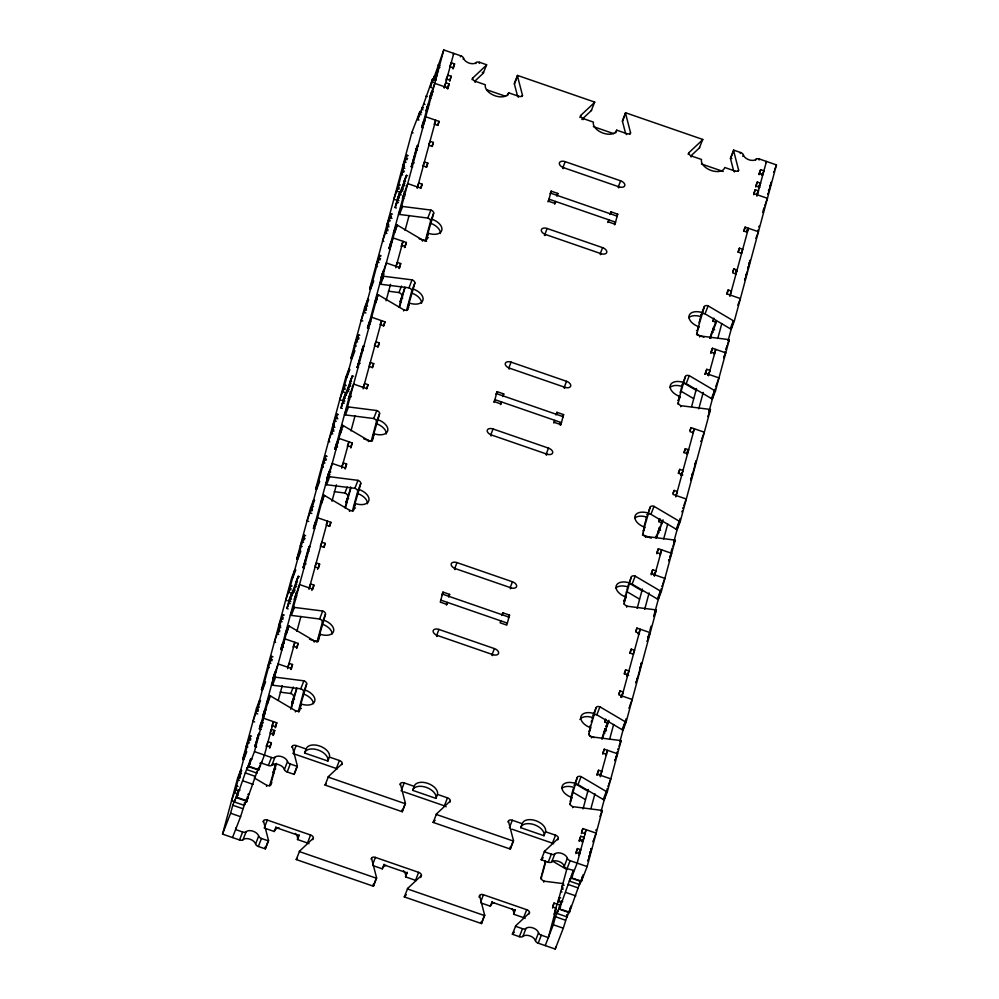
<?xml version="1.0" encoding="UTF-8"?>
<svg xmlns="http://www.w3.org/2000/svg" width="999" height="999" viewBox="0 0 999 999"><rect width="100%" height="100%" fill="white"/><g stroke="black" fill="none" stroke-linecap="round" stroke-linejoin="round"><path stroke-width="1.5" d="M357.205 367.495L363.436 345.804L357.28 367.432M591.508 848.601L588.873 858.266M254.907 746.478L258.878 733.391L254.907 746.478L256.156 746.915M438.698 67.058L434.74 80.145L438.698 67.058L439.947 67.495M635.851 682.854L636.163 681.38M265.247 848.85L258.354 846.478A3.521 2.073 21.2 0 1 255.582 844.055A7.043 4.133 21.2 0 0 250.025 839.21A7.043 4.133 21.2 0 0 243.032 839.722A3.521 2.073 21.2 0 1 239.535 839.972L222.54 834.09L237.662 778.059L240.747 770.079A3.521 2.073 21.2 0 1 241.683 770.491L238.074 780.007L239.323 780.431M242.682 759.452L245.766 751.473A3.521 2.073 21.2 0 0 246.741 751.71L243.656 759.702A3.521 2.073 21.2 0 1 242.682 759.452L256.493 708.266L259.578 700.287A3.521 2.073 21.2 0 1 260.514 700.699L257.143 709.34L258.391 709.765M261.513 689.647L264.61 681.668A3.521 2.073 21.2 0 0 265.584 681.917L262.487 689.897A3.521 2.073 21.2 0 1 261.513 689.647L291.758 577.584L294.842 569.605A3.521 2.073 21.2 0 1 295.766 570.017L292.682 577.996A3.521 2.073 21.2 0 0 291.758 577.584M296.778 558.978L299.862 550.998A3.521 2.073 21.2 0 0 300.836 551.236L297.752 559.228A3.521 2.073 21.2 0 1 296.778 558.978L310.589 507.792L313.674 499.8A3.521 2.073 21.2 0 1 314.61 500.224L311.226 508.866L312.475 509.29M315.609 489.173L318.693 481.193A3.521 2.073 21.2 0 0 319.668 481.443L316.583 489.423A3.521 2.073 21.2 0 1 315.609 489.173L345.841 377.11L348.938 369.131A3.521 2.073 21.2 0 1 349.862 369.543L346.778 377.522A3.521 2.073 21.2 0 0 345.841 377.11M350.861 358.504L353.958 350.524A3.521 2.073 21.2 0 0 354.932 350.761L351.835 358.753A3.521 2.073 21.2 0 1 350.861 358.504L364.672 307.317L367.769 299.325A3.521 2.073 21.2 0 1 368.693 299.737L365.609 307.729A3.521 2.073 21.2 0 0 364.672 307.317M369.705 288.699L372.789 280.719A3.521 2.073 21.2 0 0 373.763 280.969L370.679 288.948A3.521 2.073 21.2 0 1 369.705 288.699L411.863 132.43L419.93 111.588L421.178 112.025M233.217 801.26L231.556 800.686L236.763 786.026L237.999 786.463M241.433 773.763L240.185 773.338L239.098 777.347L240.347 777.771M249.463 742.844L248.214 742.419L250.324 735.751L251.573 736.176M254.633 721.902L252.972 721.328L258.167 706.68L259.415 707.105M270.879 663.486L269.63 663.061L271.74 656.393L272.989 656.818M275.624 642.407L274.375 641.97L279.583 627.322L280.831 627.747M282.143 621.728L280.894 621.291L283.004 614.622L284.253 615.059M287.312 600.786L285.652 600.212L290.846 585.551L292.095 585.988M303.559 542.37L302.31 541.945L304.42 535.264L305.669 535.701M308.728 521.428L307.055 520.854L312.262 506.206L313.511 506.63M324.962 463.012L323.713 462.587L325.824 455.919L327.073 456.343M329.72 441.933L328.471 441.496L333.678 426.848L334.915 427.272M336.238 421.253L334.99 420.816L337.1 414.148L338.349 414.585M341.408 400.312L339.747 399.737L344.942 385.077L346.191 385.514M357.642 341.895L356.393 341.471L358.516 334.79L359.752 335.227M362.812 320.954L361.151 320.379L366.358 305.731L367.607 306.156M379.058 262.537L377.809 262.113L379.92 255.444L381.168 255.869M383.816 241.458L382.567 241.021L387.762 226.373L389.011 226.798M390.322 220.779L389.086 220.342L391.196 213.674L392.445 214.111M395.492 199.837L393.831 199.263L399.038 184.603L400.287 185.04M402.684 175L401.436 174.575L403.546 167.894L404.795 168.332M406.106 162.3L404.857 161.875L406.968 155.207L408.216 155.632M222.54 834.09L230.607 813.248L232.767 805.231L234.827 799.912L235.452 800.124M419.018 120.042L417.769 119.605L419.93 111.588M246.041 800.798L244.268 805.369L234.29 801.922L234.827 799.912M417.769 119.605L422.252 107.405L423.501 107.842M234.29 801.922L238.773 789.709L240.022 790.147M288.187 608.928L286.95 608.491L289.648 598.476L291.708 593.156L292.957 593.581M342.282 408.454L341.034 408.017L343.743 398.002L345.804 392.682L347.053 393.107M396.378 207.979L395.129 207.542L397.839 197.527L399.887 192.208L401.136 192.632M422.964 109.84L421.715 109.415L422.252 107.405M286.95 608.491L289.548 601.173L290.796 601.598M291.708 593.156L291.171 595.154L292.42 595.591M341.034 408.017L343.631 400.699L344.88 401.123M345.804 392.682L345.254 394.68L346.503 395.117M395.129 207.542L397.727 200.225L398.976 200.649M399.887 192.208L399.35 194.206L401.223 194.855M246.491 802.309L246.865 801.31L236.613 797.726L238.773 789.709M421.715 109.415L432.442 79.258L434.315 79.908M294.717 592.082L293.469 591.645L294.006 589.647L295.254 590.072M299.475 576.735L298.226 576.298L296.166 581.618L295.629 583.628L296.878 584.053M348.801 391.596L347.552 391.171L348.102 389.16L349.35 389.598M353.571 376.261L352.322 375.824L350.262 381.143L349.725 383.154L350.974 383.579M402.897 191.121L401.648 190.697L402.197 188.686L403.434 189.123M407.667 175.787L406.418 175.349L404.358 180.669L403.808 182.68L405.057 183.104M236.613 797.726L245.279 772.901L247.34 767.582L247.964 767.794M293.469 591.645L298.226 576.298M347.552 391.171L352.322 375.824M401.648 190.697L406.418 175.349M431.531 87.712L430.282 87.275L432.442 79.258M258.641 767.694L256.78 773.039L246.803 769.58L247.34 767.582M430.282 87.275L434.265 76.361L435.514 76.798M246.803 769.58L250.786 758.666L252.035 759.103M434.977 78.796L433.728 78.372L434.265 76.361M272.165 724.974L273.464 721.653L264.448 755.057L258.604 770.142L248.626 766.695L250.786 758.666M433.728 78.372L443.781 49.95L460.789 55.819A3.521 2.073 21.2 0 1 463.561 58.242A7.043 4.133 21.2 0 0 469.105 63.087A7.043 4.133 21.2 0 0 476.098 62.575A3.521 2.073 21.2 0 1 479.607 62.325L486.613 64.748L483.229 73.264L474.662 81.319M261.226 729.495L259.365 728.845L260.439 724.837L261.476 722.177L263.336 722.814M264.036 716.583L262.787 716.146L263.861 712.137L264.897 709.477L266.146 709.902M274.176 678.983L272.927 678.558L278.134 663.91L291.433 668.506L291.046 669.505M282.018 649.924L280.769 649.487L281.855 645.479L282.879 642.819L284.128 643.244M295.592 599.637L294.343 599.2L299.538 584.552L312.849 589.148L313.923 585.139L310.602 583.99L309.053 587.986M314.697 528.796L313.449 528.371L314.535 524.363L315.559 521.703L316.808 522.127M328.271 478.509L327.023 478.084L332.217 463.436L345.529 468.032L345.142 469.031M336.114 449.45L334.865 449.013L335.951 445.005L336.975 442.345L338.224 442.769M349.675 399.163L348.426 398.726L353.634 384.078L366.945 388.673L368.019 384.665L364.697 383.516L363.149 387.5M368.793 328.321L367.545 327.897L368.631 323.888L369.655 321.228L370.904 321.653M382.979 278.259L381.118 277.61L386.313 262.949L399.625 267.557L399.238 268.556M390.209 248.963L388.961 248.539L390.035 244.53L391.071 241.87L392.32 242.295M403.771 198.689L402.522 198.252L407.729 183.604L421.029 188.199L422.115 184.191L418.781 183.042L417.245 187.025M422.889 127.847L421.64 127.422L422.714 123.414L423.751 120.742L425 121.179M427.397 111.139L426.148 110.714L427.222 106.706L428.259 104.046L429.508 104.47M430.819 98.451L429.57 98.014L434.765 83.367L448.076 87.962L447.689 88.961M296.453 592.532L281.805 646.828L283.466 647.402M314.485 525.711L329.133 471.416L330.794 471.99M350.549 392.058L335.889 446.353L337.562 446.928M368.569 325.237L383.229 270.941L384.053 271.228M404.632 191.583L389.985 245.879L390.821 246.166M422.664 124.763L431.68 91.346L433.341 91.92M248.626 766.695L254.458 751.61L269.58 695.579A3.521 2.073 21.2 0 1 270.517 695.991L295.754 710.888A3.521 2.073 21.2 0 0 299.625 710.039L301.248 704.02A12.338 7.243 21.2 0 0 314.785 701.023A12.338 7.243 21.2 0 0 305.032 689.984L306.656 683.978A3.521 2.073 21.2 0 0 303.871 680.819L275.574 677.21A3.521 2.073 21.2 0 1 274.6 676.972L271.516 684.952A3.521 2.073 21.2 0 0 272.49 685.202L300.786 688.798A3.521 2.073 21.2 0 1 303.571 691.957L298.289 711.5M274.6 676.972L288.411 625.786A3.521 2.073 21.2 0 1 289.348 626.198L314.598 641.096A3.521 2.073 21.2 0 0 318.456 640.234L320.08 634.215A12.338 7.243 21.2 0 0 333.616 631.231A12.338 7.243 21.2 0 0 323.863 620.192L325.487 614.173A3.521 2.073 21.2 0 0 322.702 611.013L294.405 607.417A3.521 2.073 21.2 0 1 293.431 607.167L290.347 615.147A3.521 2.073 21.2 0 0 291.321 615.396L319.618 619.005A3.521 2.073 21.2 0 1 322.402 622.152L317.133 641.708M293.431 607.167L323.676 495.104A3.521 2.073 21.2 0 1 324.6 495.516L349.85 510.414A3.521 2.073 21.2 0 0 353.721 509.565L355.344 503.546A12.338 7.243 21.2 0 0 368.881 500.549A12.338 7.243 21.2 0 0 359.128 489.51L360.751 483.504A3.521 2.073 21.2 0 0 357.967 480.344L329.67 476.735A3.521 2.073 21.2 0 1 328.696 476.498L325.612 484.478A3.521 2.073 21.2 0 0 326.586 484.727L354.87 488.324A3.521 2.073 21.2 0 1 357.667 491.483L352.385 511.026M328.696 476.498L342.507 425.299A3.521 2.073 21.2 0 1 343.431 425.724L368.681 440.609A3.521 2.073 21.2 0 0 372.552 439.76L374.175 433.741A12.338 7.243 21.2 0 0 387.712 430.756A12.338 7.243 21.2 0 0 377.959 419.717L379.583 413.698A3.521 2.073 21.2 0 0 376.798 410.539L348.501 406.943A3.521 2.073 21.2 0 1 347.527 406.693L344.443 414.672A3.521 2.073 21.2 0 0 345.417 414.922L373.713 418.531A3.521 2.073 21.2 0 1 376.498 421.678L371.216 441.221M347.527 406.693L377.772 294.63A3.521 2.073 21.2 0 1 378.696 295.042L403.946 309.94A3.521 2.073 21.2 0 0 407.804 309.091L409.428 303.072A12.338 7.243 21.2 0 0 422.964 300.075A12.338 7.243 21.2 0 0 413.224 289.036L414.847 283.029A3.521 2.073 21.2 0 0 412.063 279.87L383.766 276.261A3.521 2.073 21.2 0 1 382.792 276.024L379.695 284.003A3.521 2.073 21.2 0 0 380.669 284.253L408.966 287.849A3.521 2.073 21.2 0 1 411.75 291.009L406.481 310.552M382.792 276.024L396.603 224.825A3.521 2.073 21.2 0 1 397.527 225.237L422.777 240.135A3.521 2.073 21.2 0 0 426.648 239.285L428.271 233.267A12.338 7.243 21.2 0 0 441.808 230.282A12.338 7.243 21.2 0 0 432.055 219.243L433.678 213.224A3.521 2.073 21.2 0 0 430.894 210.065L402.597 206.468A3.521 2.073 21.2 0 1 401.623 206.219L398.526 214.198A3.521 2.073 21.2 0 0 399.513 214.448L427.797 218.057A3.521 2.073 21.2 0 1 430.581 221.204L425.312 240.747M401.623 206.219L443.781 49.95M236.101 827.721L235.614 829.557L242.632 831.992A3.521 2.073 21.2 0 0 246.129 831.73A7.043 4.133 21.2 0 1 253.122 831.23A7.043 4.133 21.2 0 1 258.666 836.063A3.521 2.073 21.2 0 0 261.451 838.486L268.344 840.871M232.517 837.549L240.584 816.707L244.805 803.358L244.193 803.146M244.268 805.369L244.805 803.358M246.254 800.112L246.628 798.738M247.814 796.665L246.591 801.186L257.068 771.69L256.78 773.039M248.252 795.042L248.626 793.668M246.865 801.31L247.952 797.302L247.128 797.015M258.604 770.142L259.827 765.634M260.227 764.123L260.602 762.749M261.676 761.875L261.351 763.049L268.369 765.471A3.521 2.073 21.2 0 0 271.865 765.222A7.043 4.133 21.2 0 1 278.858 764.71A7.043 4.133 21.2 0 1 284.415 769.555A3.521 2.073 21.2 0 0 287.188 771.977L294.205 774.4L297.29 766.408A3.521 2.073 21.2 0 0 297.315 765.796L292.295 746.415A3.521 2.073 21.2 0 1 296.166 745.566L306.144 749.013A12.338 7.243 21.2 0 1 319.68 746.016A12.338 7.243 21.2 0 1 329.433 757.067L339.41 760.514A3.521 2.073 21.2 0 1 342.195 763.661L341.808 764.66M278.271 700.336L282.242 685.639M296.89 631.343L300.924 616.408M331.993 501.261L336.413 484.84M350.986 430.869L355.007 415.934M386.076 300.786L390.509 284.365M405.07 230.394L409.103 215.459M266.696 744.954L266.246 746.565M446.278 79.421L446.64 78.097M273.227 732.529L273.701 730.781M447.54 86.501L447.065 88.262L447.839 86.264M269.905 747.851L271.378 742.844L268.044 741.695L266.508 745.691M273.239 735.489L274.713 730.481L271.391 729.332L270.23 732.329M275.312 727.809L276.785 722.801L263.474 718.206L259.365 728.845M291.433 668.506L292.52 664.497L289.186 663.348L288.224 665.834M296.728 648.451L298.202 643.443L284.89 638.848L280.769 649.487M315.247 565.596L316.283 562.937L319.605 564.085L318.531 568.094L315.197 566.945M320.329 546.216L321.865 542.22L325.199 543.369L324.113 547.377L320.791 546.228M313.449 528.371L317.57 517.719L330.881 522.327L329.795 526.336L326.473 525.187M345.529 468.032L346.616 464.023L343.281 462.874L342.12 465.859M350.824 447.977L352.285 442.969L338.986 438.374L334.865 449.013M369.343 365.122L370.379 362.462L373.701 363.611L372.615 367.62L369.293 366.471M374.413 345.741L375.961 341.745L379.295 342.894L378.209 346.903L374.887 345.754M367.545 327.897L371.665 317.245L384.965 321.853L383.891 325.861L380.557 324.712M399.625 267.557L400.699 263.549L397.377 262.4L396.029 265.884M404.907 247.502L406.381 242.495L393.069 237.899L388.961 248.539M422.927 165.984L424.463 161.988L427.797 163.137L426.71 167.145L423.389 165.996M429.021 143.931L430.057 141.271L433.379 142.42L432.305 146.428L428.971 145.28M421.64 127.422L425.761 116.771L439.061 121.379L437.987 125.387L434.652 124.238M448.076 87.962L449.163 83.953L445.829 82.805L445.054 84.803M449.762 81.269L451.236 76.261L447.902 75.112L446.366 79.108M453.096 68.906L454.57 63.899L451.236 62.75L450.087 65.747M274.151 772.864A12.338 7.243 21.2 0 0 273.114 772.477L275.699 763.96M292.982 703.059A12.338 7.243 21.2 0 0 291.945 702.672L296.666 688.673A3.521 2.073 21.2 0 0 296.628 687.849M347.078 502.584A12.338 7.243 21.2 0 0 346.041 502.197L350.749 488.199A3.521 2.073 21.2 0 0 350.512 486.913M401.173 302.11A12.338 7.243 21.2 0 0 400.137 301.723L404.845 287.724A3.521 2.073 21.2 0 0 404.87 287.125M269.618 785.751L274.663 768.481A12.338 7.243 21.2 0 1 275.699 768.868M290.647 709.203L293.494 698.676A12.338 7.243 21.2 0 1 294.53 699.075M344.98 507.854L347.59 498.201A12.338 7.243 21.2 0 1 348.626 498.588M399.076 307.38L401.673 297.727A12.338 7.243 21.2 0 1 402.709 298.114M270.404 785.539L276.511 763.361M291.383 708.216L296.666 688.673M345.479 507.742L350.749 488.199M399.575 307.267L404.845 287.724M301.423 708.528A12.338 7.243 21.2 0 1 299.7 708.016L305.032 689.984M319.393 638.486A12.338 7.243 21.2 0 1 318.544 638.211L323.863 620.192M355.507 508.054A12.338 7.243 21.2 0 1 353.796 507.542L359.128 489.51M373.489 438.012A12.338 7.243 21.2 0 1 372.627 437.737L377.959 419.717M408.741 307.342A12.338 7.243 21.2 0 1 407.892 307.068L413.224 289.036M428.434 237.774A12.338 7.243 21.2 0 1 426.723 237.263L432.055 219.243M449.088 596.415L449.625 594.405L442.982 592.107L440.272 602.135L446.928 604.432L447.465 602.422L446.441 605.082M503.184 395.941L503.721 393.931L497.065 391.633L494.368 401.66L501.023 403.958L501.56 401.948L500.524 404.607M557.28 195.467L557.817 193.456L551.161 191.159L548.451 201.186L555.107 203.484L555.656 201.473L554.62 204.133M500.699 620.816L500.149 622.827L506.805 625.124L509.515 615.097L502.859 612.799L501.823 615.459M502.322 614.81L502.859 612.799M556.406 414.335L556.955 412.325L563.598 414.622L560.901 424.65L554.245 422.352L554.782 420.342L553.758 423.002M610.501 213.848L611.038 211.85L617.694 214.148L614.997 224.176L608.341 221.878L608.878 219.867L607.854 222.527M559.977 424.612L560.514 422.602M544.905 861.45L545.104 860.701M541.92 874.25L542.632 871.628M542.869 870.741L543.806 867.244M544.043 866.358L544.517 864.61M544.992 862.849L545.229 861.975L544.942 862.724M540.983 879.033L545.766 861.75M571.066 796.852L571.503 795.229M571.94 793.593L573.264 788.711M589.897 727.06L590.334 725.424M591.221 722.165L591.658 720.541M592.095 718.905L592.532 717.282M623.838 601.261L624.275 599.637M625.162 596.378L625.599 594.755M626.036 593.119L626.473 591.495M626.91 589.86L627.36 588.236M627.797 586.6L628.234 584.977M643.993 526.573L644.43 524.95M644.867 523.326L645.304 521.69M645.754 520.067L646.628 516.808M678.808 397.527L679.245 395.904M680.132 392.644L680.569 391.021M681.006 389.385L681.443 387.762M681.892 386.126L682.517 384.003M698.963 322.852L699.4 321.216M699.837 319.593L700.287 317.957M700.724 316.333L701.348 314.198M575.611 783.478L570.279 801.51L571.828 797.514A12.338 7.243 21.2 0 1 562.075 786.475A12.338 7.243 21.2 0 1 575.611 783.478L577.235 777.472A3.521 2.073 21.2 0 1 581.093 776.61L606.343 791.508A3.521 2.073 21.2 0 0 607.28 791.92L604.183 799.912A3.521 2.073 21.2 0 1 603.259 799.5L578.009 784.602A3.521 2.073 21.2 0 0 574.138 785.451L574.338 784.952M594.442 713.686L589.11 731.705L590.659 727.722A12.338 7.243 21.2 0 1 580.906 716.683A12.338 7.243 21.2 0 1 594.442 713.686L596.066 707.667A3.521 2.073 21.2 0 1 599.937 706.817L625.174 721.715A3.521 2.073 21.2 0 0 626.111 722.127L623.014 730.107A3.521 2.073 21.2 0 1 622.09 729.695L596.84 714.797A3.521 2.073 21.2 0 0 592.981 715.646L593.356 714.66M623.526 600.724A12.338 7.243 21.2 0 0 624.375 601.036L631.318 576.997A3.521 2.073 21.2 0 1 635.189 576.136L660.439 591.033A3.521 2.073 21.2 0 0 661.363 591.445L658.279 599.437A3.521 2.073 21.2 0 1 657.354 599.013L632.105 584.128A3.521 2.073 21.2 0 0 628.858 584.19M648.538 513.211L643.206 531.231L644.742 527.247A12.338 7.243 21.2 0 1 635.002 516.196A12.338 7.243 21.2 0 1 648.538 513.211L650.162 507.192A3.521 2.073 21.2 0 1 654.02 506.343L679.27 521.241A3.521 2.073 21.2 0 0 680.207 521.653L677.11 529.632A3.521 2.073 21.2 0 1 676.186 529.22L650.936 514.323A3.521 2.073 21.2 0 0 647.065 515.172L647.452 514.173M678.845 399.15L685.414 376.523A3.521 2.073 21.2 0 1 689.285 375.661L714.535 390.559A3.521 2.073 21.2 0 0 715.459 390.971L712.374 398.951A3.521 2.073 21.2 0 1 711.438 398.539L686.188 383.641A3.521 2.073 21.2 0 0 682.329 384.503M702.622 312.737L697.677 329.358L698.838 326.76A12.338 7.243 21.2 0 1 689.085 315.721A12.338 7.243 21.2 0 1 702.622 312.737L704.245 306.718A3.521 2.073 21.2 0 1 708.116 305.869L733.366 320.766A3.521 2.073 21.2 0 0 734.29 321.178L731.206 329.158A3.521 2.073 21.2 0 1 730.281 328.746L705.032 313.848A3.521 2.073 21.2 0 0 701.161 314.697M569.817 804.532L571.828 797.514M588.648 734.727L590.659 727.722M623.9 604.058L625.911 597.04A12.338 7.243 21.2 0 1 616.158 586.001A12.338 7.243 21.2 0 1 629.695 583.004M642.744 534.253L644.742 527.247M677.809 404.083L680.007 396.566A12.338 7.243 21.2 0 1 670.254 385.527A12.338 7.243 21.2 0 1 683.791 382.53M696.827 333.778L698.838 326.76M552.547 908.066L554.008 903.059L559.003 904.782M602.01 739.098L608.129 723.301L604.795 722.152L605.606 719.143M656.505 537.574L662.212 522.827L658.89 521.678L659.702 518.668M710.202 338.149L716.308 322.352L712.986 321.203L713.798 318.194M552.934 907.067L556.256 908.216L548.326 937.624L541.308 935.189A3.521 2.073 21.2 0 1 538.536 932.779A7.043 4.133 21.2 0 0 532.979 927.934A7.043 4.133 21.2 0 0 525.986 928.433A3.521 2.073 21.2 0 1 522.489 928.695L515.472 926.273A3.521 2.073 21.2 0 1 515.771 925.736L529.482 912.849A3.521 2.073 21.2 0 0 526.698 909.689L483.454 894.754A3.521 2.073 21.2 0 0 479.582 895.604L479.008 897.102M559.665 900.623L558.416 900.199L560.764 891.508L562.874 884.839L564.123 885.276M563.099 887.936L561.85 887.499L566.945 868.618M583.054 808.903L588.286 789.497M601.972 738.773L603.296 733.89M637.15 608.428L642.382 589.023M656.106 538.174L657.317 533.666M691.645 406.456L696.478 388.549M710.014 338.361L711.475 332.942M555.019 910.189L559.452 897.539L560.701 897.964M658.841 529.158L659.178 527.909M710.389 338.124L711.076 338.087M713.074 328.184L712.799 329.195L714.672 329.832M545.229 945.603L553.296 924.762L555.469 916.745L557.517 911.413L558.141 911.637M608.129 723.301L608.94 720.291M662.212 522.827L663.024 519.817M569.218 910.613L566.957 916.87L556.98 913.423L557.517 911.413M556.98 913.423L561.475 901.223L562.712 901.647M570.654 879.307L570.042 879.083L569.492 881.093L579.47 884.54L580.019 882.529L569.293 912.686L559.303 909.24L561.475 901.223M575.961 853.608L577.434 848.601L580.756 849.749L579.22 853.745L579.969 850.961M579.308 841.245L580.769 836.238L584.103 837.387L582.355 841.882M581.381 833.566L582.842 828.558L596.153 833.154L594.867 836.475M597.102 775.261L598.576 770.254L601.898 771.403L600.162 775.886M602.784 754.208L604.258 749.2L617.557 753.795L615.821 758.291M621.253 697.364L623.314 692.045L619.992 690.896L618.905 694.904L632.217 699.5L629.632 706.156M627.172 675.898L628.995 670.991L625.661 669.842L624.587 673.85L628.696 675.424M633.041 654.27L634.577 650.287L631.256 649.125L630.169 653.146L633.503 654.295M647.664 639.335L650.237 632.679L636.937 628.084L635.851 632.092L639.185 633.241M651.198 574.787L652.672 569.78L655.993 570.928L654.445 574.912M656.88 553.733L658.353 548.726L671.653 553.321L670.878 555.319M675.861 495.566L677.409 491.57L674.075 490.422L673.001 494.43L686.301 499.025L683.728 505.681M681.405 475L683.091 470.517L679.757 469.368L678.683 473.376L682.005 474.525M687.125 453.796L688.673 449.8L685.351 448.651L684.265 452.672L687.599 453.821M701.76 438.861L704.332 432.205L691.033 427.609L689.947 431.618L693.269 432.767M705.294 374.313L706.755 369.305L710.089 370.454L708.353 374.937M710.976 353.259L712.437 348.251L725.749 352.847L724.787 355.344M729.957 295.092L731.493 291.096L728.171 289.947L727.085 293.956L740.396 298.551L737.824 305.207M735.589 274.176L737.175 270.042L733.853 268.893L732.766 272.902L736.101 274.051M741.221 253.321L742.769 249.325L739.435 248.177L738.361 252.185L741.683 253.334M755.856 238.386L758.428 231.731L745.117 227.135L744.043 231.144L747.364 232.292M753.745 194.718L755.219 189.71L758.541 190.859L756.805 195.354M755.818 187.025L757.292 182.03L760.614 183.179L759.028 187.312M759.165 174.663L760.626 169.668L763.948 170.817L762.212 175.3M559.303 909.24L570.042 879.083M569.492 881.093L573.351 870.504M570.204 803.533A3.521 2.073 21.2 0 0 572.989 806.68L601.273 810.289A3.521 2.073 21.2 0 1 602.26 810.539L587.137 866.57L581.306 881.642L571.316 878.196L573.351 870.678M583.304 840.783L582.055 840.346L582.255 839.597M574.225 870.516L567.045 868.68A3.521 2.073 21.2 0 1 564.273 866.258A7.043 4.133 21.2 0 0 558.716 861.413A7.043 4.133 21.2 0 0 551.723 861.925A3.521 2.073 21.2 0 1 548.226 862.174L541.208 859.752L544.592 851.235L558.316 838.348A3.521 2.073 21.2 0 0 555.531 835.189L545.554 831.742A12.338 7.243 21.2 0 0 535.801 820.703A12.338 7.243 21.2 0 0 522.265 823.7L512.287 820.254A3.521 2.073 21.2 0 0 508.416 821.103L508.029 822.102M578.945 853.034L579.395 851.335M590.983 808.391L594.954 793.693M599.962 775.124L600.399 773.526M609.602 739.397L613.636 724.462M620.991 697.19L621.753 694.342M626.748 675.848L627.31 673.763L626.935 674.687M644.705 609.315L649.125 592.894M653.908 575.187L654.482 573.051M663.698 538.923L667.719 523.988M680.843 475.374L681.405 473.289M686.738 453.534L687.499 450.686M698.788 408.841L703.221 392.42M707.854 375.237L708.428 373.114M717.781 338.449L721.815 323.514M735.776 271.765L736.063 270.717M746.653 231.456L747.302 229.083M758.716 186.751L759.078 185.439M761.812 175.287L762.287 173.526M627.447 674.987L627.734 673.938M681.817 473.464L681.543 474.513L682.792 474.95M736.763 269.855L735.639 274.038L736.263 274.25M759.078 187.163L759.602 185.215M515.771 925.736L512.387 934.252L519.393 936.675A3.521 2.073 21.2 0 0 522.902 936.425A7.043 4.133 21.2 0 1 529.895 935.913A7.043 4.133 21.2 0 1 535.439 940.758A3.521 2.073 21.2 0 0 538.211 943.181L555.219 949.05L555.781 946.965M555.219 949.05L563.286 928.208L567.507 914.872L566.883 914.647M566.957 916.87L567.507 914.872M569.293 912.686L570.704 907.429M570.941 906.543L571.216 905.544M579.47 884.54L581.231 879.57M581.306 881.642L581.805 879.769M581.905 879.395L582.617 876.76M582.929 875.636L583.191 874.625M659.827 592.532L660.027 591.783M588.923 856.48L589.198 855.444M595.904 830.606L596.191 829.532M601.535 809.739L605.506 795.004M605.943 793.368L606.168 792.557M606.83 790.109L607.267 788.473M614.909 760.152L615.134 759.327M615.796 756.88L616.021 756.068M616.895 752.796L617.12 751.985M617.782 749.537L617.994 748.713M619.979 741.358L626.073 718.793M636.725 679.295L637.012 678.246M639.835 667.807L640.109 666.77M647.914 637.837L649.063 633.591M649.85 630.681L651.061 626.198M653.87 615.759L660.314 591.87M660.926 589.635L661.138 588.811M668.781 560.489L669.005 559.677M669.892 556.406L670.104 555.594M670.766 553.146L672.065 548.339M673.676 542.37L680.119 518.481M690.821 478.821L691.108 477.772M691.67 475.686L692.232 473.601M708.778 412.287L714.41 391.396M714.797 389.972L715.009 389.16M715.671 386.713L716.283 384.89M723.763 356.743L723.975 355.931M724.862 352.672L725.087 351.848M725.736 349.4L726.186 347.764M728.171 340.397L733.116 322.09M744.63 279.383L744.917 278.346M745.754 275.212L746.041 274.163M747.727 267.907L748.014 266.858M757.704 230.944L757.916 230.145M758.778 226.973L758.99 226.174M762.687 212.475L763.96 207.755M768.693 190.197L768.918 189.385M769.73 186.401L770.017 185.377M636.825 680.344L637.712 677.397M637.799 677.047L641.658 662.774M691.808 476.923L696.128 460.789L695.791 461.413M745.616 277.485L747.302 271.216M747.864 269.131L750.212 260.277L749.75 261.276M607.28 791.92L621.091 740.734A3.521 2.073 21.2 0 0 620.117 740.484L591.82 736.887A3.521 2.073 21.2 0 1 589.035 733.728M626.111 722.127L656.343 610.064A3.521 2.073 21.2 0 0 655.369 609.815L627.072 606.206A3.521 2.073 21.2 0 1 624.288 603.059M661.363 591.445L675.174 540.259A3.521 2.073 21.2 0 0 674.2 540.009L645.916 536.413A3.521 2.073 21.2 0 1 643.119 533.254M680.207 521.653L710.439 409.59A3.521 2.073 21.2 0 0 709.465 409.34L681.168 405.731A3.521 2.073 21.2 0 1 678.383 402.585M715.459 390.971L729.27 339.785A3.521 2.073 21.2 0 0 728.296 339.535L699.999 335.939A3.521 2.073 21.2 0 1 697.215 332.779M734.29 321.178L776.46 164.91L759.465 159.028A3.521 2.073 21.2 0 0 755.968 159.278A7.043 4.133 21.2 0 1 748.975 159.79A7.043 4.133 21.2 0 1 743.418 154.945A3.521 2.073 21.2 0 0 740.646 152.522L733.628 150.1L730.544 158.092A3.521 2.073 21.2 0 0 730.519 158.704L733.653 170.817M691.52 477.959L690.833 480.119M748.775 264.073L749.088 263.124M745.404 278.184L744.755 280.145M768.706 191.758L771.303 182.255L770.729 183.754M590.259 851.685L589.909 852.834L590.384 851.585M694.829 464.098L695.179 463.086M640.821 664.323L641.346 662.824M588.411 859.652L587.887 861.038M768.194 193.269L767.744 194.455M770.716 183.341L771.141 182.255M590.933 849.724L591.346 848.7M636.326 681.755L636.001 682.567M438.636 67.308L437.087 71.291L437.924 71.591M406.968 155.207L402.847 165.846L404.508 166.421M429.57 98.014L430.594 95.355L431.843 95.779M403.546 167.894L402.51 170.554L404.383 171.204M426.148 110.714L427.172 108.054L428.421 108.479M399.038 184.603L398.002 187.263L399.25 187.7M391.196 213.674L387.075 224.313L388.948 224.962M397.302 199.513L405.881 177.335M453.334 54.52L453.771 53.397L444.23 88.137M395.679 205.519L404.258 183.354M387.762 226.373L386.738 229.033L387.987 229.458M446.241 80.619L446.828 79.121L450.149 80.27M444.093 87.288L444.867 85.302M379.92 255.444L375.799 266.084L377.472 266.658M402.522 198.252L403.559 195.592L404.807 196.029M452.834 68.394L454.57 63.899M449.687 80.257L451.236 76.261M447.427 88.436L449.163 83.953M434.19 124.213L435.739 120.23L417.195 188.374M460.402 56.818L460.789 55.819M399.513 214.448L402.597 206.468M396.603 224.825L393.506 232.817A3.521 2.073 21.2 0 1 394.443 233.229L395.017 231.731M366.358 305.731L365.322 308.391L366.571 308.816M395.217 231.231L396.178 228.734M396.753 227.235L397.527 225.237M437.512 125.362L439.061 121.379M463.174 59.241L463.561 58.242M358.516 334.79L354.395 345.442L356.268 346.079M381.118 277.61L382.142 274.95L383.391 275.374M431.843 146.416L433.379 142.42M380.669 284.253L383.766 276.261M426.248 167.133L427.797 163.137M377.772 294.63L374.675 302.61A3.521 2.073 21.2 0 1 375.612 303.022L376.186 301.523M376.373 301.036L377.147 299.038M378.309 296.041L378.696 295.042M420.567 188.174L422.115 184.191M344.942 385.077L343.918 387.737L345.154 388.174M401.123 246.328L401.898 244.343M402.085 243.843L403.059 241.346L395.779 267.732M401.586 246.353L401.973 245.354L405.294 246.503M337.1 414.148L332.979 424.787L334.228 425.224M343.206 399.987L351.785 377.809M341.583 405.994L350.162 383.828M333.678 426.848L332.642 429.508L333.891 429.932M404.445 247.477L406.381 242.495M475.724 63.574L476.098 62.575M325.824 455.919L321.715 466.558L323.376 467.132M348.426 398.726L349.463 396.066L351.336 396.715M398.963 268.032L400.699 263.549M472.028 79.67L472.602 78.172L486.326 65.272A3.521 2.073 21.2 0 0 486.613 64.748M479.22 63.324L479.607 62.325M380.095 324.687L381.643 320.704L363.099 388.848M345.417 414.922L348.501 406.943M475 82.318L475.387 81.331A3.521 2.073 21.2 0 1 472.602 78.172M342.507 425.299L339.423 433.291A3.521 2.073 21.2 0 1 340.347 433.703L341.121 431.705M341.308 431.206L342.083 429.208M342.857 427.21L343.431 425.724M383.429 325.836L384.965 321.853M304.42 535.264L300.299 545.916L302.173 546.565M327.023 478.084L328.047 475.424L329.295 475.849M377.747 346.89L379.295 342.894M401.76 295.704A3.521 2.073 21.2 0 0 398.963 292.557L401.473 286.064M427.797 218.057L430.894 210.065M326.586 484.727L329.67 476.735M372.152 367.607L373.701 363.611M323.676 495.104L320.579 503.084A3.521 2.073 21.2 0 1 321.516 503.496L322.09 502.01M422.39 241.134L422.777 240.135M430.581 221.204L433.678 213.224M322.477 501.011L323.251 499.013M324.026 497.015L324.6 495.516M366.471 388.661L368.019 384.665M400.137 301.723L401.673 297.727M290.846 585.551L289.822 588.211L291.071 588.648M426.723 237.263L428.271 233.267M426.261 240.284L426.648 239.285M347.415 445.816L348.963 441.82L341.683 468.206M408.966 287.849L412.063 279.87M347.49 446.828L347.877 445.829L351.211 446.978M283.004 614.622L278.883 625.262L280.756 625.911M289.111 600.461L297.702 578.284M279.583 627.322L278.546 629.982L279.795 630.419M287.487 606.468L296.079 584.303M350.749 446.965L352.285 442.969M403.559 310.939L403.946 309.94M411.75 291.009L414.847 283.029M271.74 656.393L267.62 667.032L269.28 667.607M294.343 599.2L295.367 596.54L296.616 596.977M345.067 468.007L346.616 464.023M407.892 307.068L409.428 303.072M407.43 310.077L407.804 309.091M326.261 524.5L327.547 521.178L309.003 589.335M291.321 615.396L294.405 607.417M288.411 625.786L285.327 633.766A3.521 2.073 21.2 0 1 286.251 634.178L287.225 631.68M287.612 630.681L288.187 629.183M288.961 627.185L289.348 626.198M329.333 526.311L330.881 522.327M250.324 735.751L246.204 746.39L247.864 746.965M272.927 678.558L273.963 675.898L275.2 676.323M323.651 547.365L325.199 543.369M347.664 496.178A3.521 2.073 21.2 0 0 344.88 493.031L347.19 487.037M373.713 418.531L376.798 410.539M272.49 685.202L275.574 677.21M317.545 569.405L319.605 564.085M269.58 695.579L266.496 703.558A3.521 2.073 21.2 0 1 267.42 703.97L268.194 701.985M368.294 441.608L368.681 440.609M240.185 773.338L239.148 775.998L240.397 776.423M376.498 421.678L379.583 413.698M262.787 716.146L263.811 713.486L265.06 713.923M268.581 700.986L269.156 699.487M269.742 697.989L270.517 695.991M311.875 590.459L313.923 585.139M346.041 502.197L347.59 498.201M236.763 786.026L235.727 788.686L236.975 789.123M372.627 437.737L374.175 433.741M371.978 441.258L372.552 439.76M293.132 646.79L294.867 642.295L287.6 668.681M256.518 742.245L254.982 746.228L256.643 746.802M293.406 647.302L293.793 646.303L297.115 647.452M354.87 488.324L357.967 480.344M507.629 95.479L508.653 92.82L518.631 96.266A3.521 2.073 21.2 0 0 522.502 95.417L517.482 76.049A3.521 2.073 21.2 0 1 517.494 75.424L594.68 102.085L591.296 110.602L581.868 119.468M517.494 75.424L514.41 83.404A3.521 2.073 21.2 0 0 514.398 84.028L517.532 96.129M514.398 84.028L517.482 76.049M296.453 647.939L298.202 643.443M349.463 511.413L349.85 510.414M357.667 491.483L360.751 483.504M290.784 668.98L292.52 664.497M353.796 507.542L355.344 503.546M353.134 511.063L353.721 509.565M271.99 726.66L272.377 725.661L275.699 726.81M266.583 746.703L266.97 745.704L270.292 746.852M248.239 794.492L248.501 793.83M260.252 763.448L260.514 762.786M518.244 97.265L518.631 96.266M246.603 800.786L247.377 798.8M247.565 798.301L247.952 797.302M275.237 726.785L276.785 722.801M273.389 732.791L274.163 730.793M272.977 734.977L274.713 730.481M269.443 747.839L271.378 742.844M293.569 696.653A3.521 2.073 21.2 0 0 290.784 693.506L293.294 687.012M319.618 619.005L322.702 611.013M522.115 96.416L522.502 95.417M314.21 642.082L314.598 641.096M322.402 622.152L325.487 614.173M291.945 702.672L293.494 698.676M239.535 839.972L242.632 831.992M268.369 765.471L271.453 757.492A3.521 2.073 21.2 0 0 274.962 757.23A7.043 4.133 21.2 0 1 281.955 756.73A7.043 4.133 21.2 0 1 287.5 761.563A3.521 2.073 21.2 0 0 290.272 763.985L297.29 766.408M318.544 638.211L320.08 634.215M317.882 641.733L318.456 640.234M300.786 688.798L303.871 680.819M243.032 839.722L246.129 831.73M271.865 765.222L274.962 757.23M266.546 786.388L266.92 785.389A3.521 2.073 21.2 0 0 270.791 784.54M295.367 711.887L295.754 710.888M303.571 691.957L306.656 683.978M273.114 772.477L274.663 768.481M299.7 708.016L301.248 704.02M298.851 712.037L299.625 710.039M263.074 821.915L263.461 820.916A3.521 2.073 21.2 0 1 267.332 820.067L310.577 835.014A3.521 2.073 21.2 0 1 313.361 838.161L312.787 839.659M291.908 747.414L292.295 746.415M255.582 844.055L258.666 836.063M284.415 769.555L287.5 761.563M267.332 820.067L264.236 828.046L274.226 831.493A12.338 7.243 21.2 0 1 278.971 827.709M293.269 753.046L296.166 745.566M258.354 846.478L261.451 838.486M287.188 771.977L290.272 763.985M268.481 840.296A3.521 2.073 21.2 0 1 268.456 840.908L265.372 848.9A3.521 2.073 21.2 0 0 265.384 848.276L268.481 840.296L263.461 820.916M297.315 765.796L294.218 773.775A3.521 2.073 21.2 0 1 294.205 774.4M274.226 831.493L275.761 827.509A12.338 7.243 21.2 0 1 275.986 826.897M329.433 757.067L327.884 761.051L304.595 753.009L306.144 749.013M308.953 843.743A3.521 2.073 21.2 0 0 307.492 842.994L297.502 839.547L299.051 835.551A12.338 7.243 21.2 0 0 299.176 834.902M550.137 193.818L551.161 191.159M579.895 117.507L580.669 115.509L594.393 102.622A3.521 2.073 21.2 0 0 594.68 102.085M547.964 201.835L549 199.176L615.534 222.165L614.497 224.825M562.674 168.157L565.184 161.663L620.629 180.819A5.282 3.109 21.2 0 1 624.8 185.552A5.282 3.109 21.2 0 1 619.005 186.838L563.561 167.682A5.282 3.109 21.2 0 1 559.378 162.949A5.282 3.109 21.2 0 1 565.184 161.663M563.174 168.681L563.561 167.682M420.654 877.497L421.428 875.511A3.521 2.073 21.2 0 0 418.643 872.352L375.387 857.404A3.521 2.073 21.2 0 0 371.528 858.266L376.536 877.634A3.521 2.073 21.2 0 1 376.523 878.258L373.439 886.238L296.253 859.565L299.638 851.061L313.361 838.161M449.675 802.497L450.262 801.011A3.521 2.073 21.2 0 0 447.477 797.851L437.487 794.405A12.338 7.243 21.2 0 0 427.747 783.366A12.338 7.243 21.2 0 0 414.198 786.35L404.22 782.904A3.521 2.073 21.2 0 0 400.362 783.765L405.369 803.134A3.521 2.073 21.2 0 1 405.357 803.758L402.272 811.737L325.087 785.064L328.471 776.56L342.195 763.661M583.066 119.668L583.453 118.669A3.521 2.073 21.2 0 1 580.669 115.509M556.78 196.116L557.817 193.456M307.492 842.994L310.577 835.014M337.212 768.88A3.521 2.073 21.2 0 0 336.313 768.493L339.41 760.514M544.443 235.477L547.152 228.496L602.597 247.652A5.282 3.109 21.2 0 1 606.768 252.385A5.282 3.109 21.2 0 1 600.973 253.659L545.529 234.503A5.282 3.109 21.2 0 1 541.346 229.77A5.282 3.109 21.2 0 1 547.152 228.496M545.142 235.502L545.529 234.503M496.041 394.293L497.065 391.633M493.881 402.31L494.905 399.65L561.438 422.639L560.414 425.299M508.766 368.132L511.088 362.137L566.533 381.306A5.282 3.109 21.2 0 1 570.716 386.026A5.282 3.109 21.2 0 1 564.91 387.312L509.465 368.156A5.282 3.109 21.2 0 1 505.282 363.424A5.282 3.109 21.2 0 1 511.088 362.137M509.078 369.155L509.465 368.156M502.697 396.591L503.721 393.931M490.746 434.952L493.056 428.971L548.501 448.126A5.282 3.109 21.2 0 1 552.684 452.859A5.282 3.109 21.2 0 1 546.878 454.133L491.433 434.977A5.282 3.109 21.2 0 1 487.25 430.244A5.282 3.109 21.2 0 1 493.056 428.971M491.046 435.976L491.433 434.977M615.684 132.817L616.72 130.157L626.698 133.616A3.521 2.073 21.2 0 0 630.569 132.755L625.549 113.386A3.521 2.073 21.2 0 1 625.561 112.762L702.747 139.435L699.362 147.939L690.784 155.994M625.561 112.762L622.477 120.742A3.521 2.073 21.2 0 0 622.464 121.366L625.599 133.479M622.464 121.366L625.549 113.386M441.945 594.767L442.982 592.107M454.483 569.105L456.993 562.612L512.437 581.78A5.282 3.109 21.2 0 1 516.62 586.5A5.282 3.109 21.2 0 1 510.814 587.787L455.369 568.631A5.282 3.109 21.2 0 1 451.198 563.898A5.282 3.109 21.2 0 1 456.993 562.612M454.982 569.63L455.369 568.631M626.311 134.603L626.698 133.616M448.601 597.065L449.625 594.405M629.982 134.253L630.569 132.755M436.451 635.926L438.961 629.445L494.405 648.601A5.282 3.109 21.2 0 1 498.588 653.334A5.282 3.109 21.2 0 1 492.782 654.62L437.337 635.451A5.282 3.109 21.2 0 1 433.166 630.719A5.282 3.109 21.2 0 1 438.961 629.445M436.95 636.45L437.337 635.451M618.119 187.312L620.629 180.819M618.618 187.837L619.005 186.838M610.014 214.51L611.038 211.85M600.087 254.133L602.597 247.652M600.586 254.658L600.973 253.659M616.67 216.808L617.694 214.148M371.141 859.265L371.528 858.266M399.975 784.764L400.362 783.765M372.689 864.397L375.387 857.404M401.136 790.883L404.22 782.904M564.023 387.787L566.533 381.306M564.522 388.311L564.91 387.312M373.439 886.238A3.521 2.073 21.2 0 0 373.451 885.614L376.536 877.634M402.272 811.737A3.521 2.073 21.2 0 0 402.285 811.113L405.369 803.134M555.919 414.985L556.955 412.325M372.927 865.609L382.28 868.843L383.828 864.847A12.338 7.243 21.2 0 1 384.041 864.235M437.487 794.405L435.951 798.388L412.662 790.346L414.198 786.35M545.991 454.607L548.501 448.126M546.49 455.132L546.878 454.133M562.574 417.282L563.598 414.622M510.127 587.762L512.437 581.78M510.427 588.786L510.814 587.787M416.146 880.581A3.521 2.073 21.2 0 0 415.547 880.331L405.569 876.885L407.117 872.889A12.338 7.243 21.2 0 0 407.242 872.252M491.895 655.082L494.405 648.601M492.407 655.606L492.782 654.62M508.479 617.757L509.515 615.097M688.149 154.345L688.723 152.847L702.447 139.96A3.521 2.073 21.2 0 0 702.747 139.435M479.582 895.604L484.602 914.972A3.521 2.073 21.2 0 1 484.59 915.596L481.506 923.576L404.32 896.915L407.704 888.398L421.428 875.511M508.416 821.103L513.436 840.471A3.521 2.073 21.2 0 1 513.424 841.096L510.327 849.075L433.154 822.414L436.538 813.898L450.262 801.011M691.121 157.005L691.508 156.006A3.521 2.073 21.2 0 1 688.723 152.847M415.547 880.331L418.643 872.352M446.116 806.792A3.521 2.073 21.2 0 0 444.38 805.831L447.477 797.851M730.519 158.704L733.616 150.724A3.521 2.073 21.2 0 1 733.628 150.1M740.259 153.521L740.646 152.522M734.377 171.953L734.764 170.954A3.521 2.073 21.2 0 0 738.623 170.092L733.616 150.724M742.844 156.443L743.418 154.945M738.236 171.091L738.623 170.092M755.581 160.277L755.968 159.278M759.078 160.027L759.465 159.028M701.735 313.199L702.509 311.213M702.709 310.714L703.671 308.216M703.858 307.717L704.245 306.718M758.89 174.151L760.626 169.668M705.032 313.848L708.116 305.869M755.744 186.014L757.292 182.03M753.671 193.706L755.219 189.71M766.046 162.575L766.483 161.451L756.942 196.204M480.756 901.735L483.454 894.754M509.39 827.734L512.287 820.254M699.612 336.938L699.999 335.939M682.904 383.004L683.291 382.005M683.865 380.507L685.414 376.523M756.83 194.168L757.604 192.17M759.153 188.187L759.54 187.188M743.581 231.119L745.117 227.135M678.983 399.225L680.007 396.566M686.188 383.641L689.285 375.661M737.899 252.173L739.435 248.177M746.902 232.268L748.451 228.284L729.907 296.441M712.986 321.203L714.01 318.544M732.816 271.553L733.853 268.893M680.781 406.73L681.168 405.731M481.506 923.576A3.521 2.073 21.2 0 0 481.518 922.951L484.602 914.972M510.327 849.075A3.521 2.073 21.2 0 0 510.352 848.451L513.436 840.471M711.812 332.13L712.225 331.081M712.637 330.032L713.448 327.922M713.86 326.873L714.26 325.811M714.672 324.762L715.484 322.652M715.896 321.603L716.308 320.554M726.623 293.943L728.171 289.947M773.613 172.265L773.988 171.291M774.774 169.256L776.46 164.91M480.994 902.946L490.347 906.18L491.895 902.184A12.338 7.243 21.2 0 1 492.107 901.573M545.554 831.742L544.005 835.738L520.716 827.684L522.265 823.7M769.767 186.251L770.154 185.252M767.707 194.106L767.994 193.356M768.768 191.358L768.431 190.397M764.61 205.632L765.122 204.308M765.646 202.972L767.444 198.314L754.133 193.719M647.839 513.186L648.226 512.187M648.801 510.689L650.162 507.192M710.701 352.747L711.663 350.249M711.862 349.75L712.437 348.251M704.832 374.288L705.606 372.29M705.794 371.79L706.755 369.305M650.936 514.323L654.02 506.343M714.223 353.396L715.771 349.4L708.491 375.786M748.576 264.772L750.124 260.776L749.5 260.564M714.297 354.408L714.685 353.409L711.363 352.26M645.529 537.412L645.916 536.413M628.808 583.478L629.395 581.98M629.782 580.981L631.318 576.997M689.997 430.269L691.033 427.609M624.375 601.036L625.911 597.04M730.281 328.746L733.366 320.766M632.105 584.128L635.189 576.136M683.803 452.647L685.351 448.651M727.909 340.534L728.296 339.535M692.806 432.742L694.355 428.758L675.811 496.915M658.89 521.678L659.914 519.018M726.76 346.266L727.147 345.267M727.722 343.781L729.27 339.785M678.209 473.364L679.757 469.368M626.685 607.205L627.072 606.206M723.813 357.842L724.4 356.343M657.866 531.83L658.191 530.993M657.729 532.604L658.541 530.506M658.953 529.445L659.352 528.396M659.765 527.347L660.177 526.286M660.988 524.188L661.4 523.126M661.8 522.077L662.212 521.028M673.051 493.081L674.075 490.422M680.619 475.262L681.443 473.151M716.67 383.891L717.444 381.905M717.694 381.231L718.98 377.909L705.681 373.314M711.438 398.539L714.535 390.559M525.087 918.431A3.521 2.073 21.2 0 0 523.613 917.669L513.636 914.222L515.172 910.239A12.338 7.243 21.2 0 0 515.297 909.59M709.078 410.339L709.465 409.34M707.729 416.571L708.316 415.072M708.703 414.073L710.439 409.59M593.943 713.161L594.517 711.663M594.904 710.664L596.066 707.667M656.805 552.722L658.353 548.726M700.736 441.521L700.986 440.846M651.123 573.763L652.672 569.78M596.84 714.797L599.937 706.817M660.127 553.871L661.675 549.875L654.395 576.261M660.202 554.882L660.589 553.883L657.267 552.734M591.433 737.886L591.82 736.887M574.912 783.453L575.499 781.955M575.874 780.968L577.235 777.472M523.613 917.669L526.698 909.689M553.633 843.743A3.521 2.073 21.2 0 0 552.447 843.168L555.531 835.189M682.704 508.341L682.954 507.679M681.817 511.85L682.13 511.026M635.901 630.744L636.937 628.084M540.958 877.259L541.446 876.011M676.186 529.22L679.27 521.241M578.009 784.602L581.093 776.61M519.393 936.675L522.489 928.695M548.226 862.174L551.323 854.195A3.521 2.073 21.2 0 0 554.82 853.933A7.043 4.133 21.2 0 1 561.813 853.433A7.043 4.133 21.2 0 1 567.357 858.278A3.521 2.073 21.2 0 0 570.142 860.688L587.137 866.57M629.707 653.121L631.256 649.125M529.108 913.848L529.482 912.849M557.742 839.847L558.316 838.348M673.813 541.008L674.2 540.009M637.999 633.865L639.497 633.641M638.461 633.89L640.259 629.233L621.715 697.389M604.795 722.152L605.831 719.492M672.864 546.241L673.438 544.755M673.826 543.756L675.174 540.259M624.125 673.838L625.661 669.842M543.768 882.179L544.155 881.193A3.521 2.073 21.2 0 1 541.371 878.034M572.602 807.679L572.989 806.68M522.902 936.425L525.986 928.433M551.723 861.925L554.82 853.933M668.756 560.814L669.143 559.815M669.917 557.817L670.691 555.819M603.908 731.967L604.358 730.806M604.045 732.03L604.445 730.981M604.857 729.919L605.269 728.87M606.081 726.76L606.493 725.711M606.893 724.662L607.305 723.601M607.704 722.552L608.116 721.503M618.955 693.556L619.992 690.896M661.8 586.363L662.062 585.701M662.774 583.878L663.611 581.705M663.86 581.043L664.897 578.384L651.585 573.788M657.354 599.013L660.439 591.033M654.982 610.814L655.369 609.815M653.833 616.545L654.42 615.047M654.807 614.048L655.569 612.05M655.769 611.563L656.343 610.064M602.909 752.697L604.258 749.2M647.851 637.649L648.176 636.813M646.89 641.333L647.152 640.659M596.84 774.737L597.614 772.751M598.001 771.752L598.576 770.254M605.844 754.844L607.579 750.349L600.312 776.735M606.118 755.356L606.505 754.357L603.171 753.209M535.439 940.758L538.536 932.779M564.273 866.258L567.357 858.278M628.87 708.154L629.12 707.492M538.211 943.181L541.308 935.189M567.045 868.68L570.142 860.688M552.859 906.056L554.008 903.059M581.88 831.056L582.842 828.558M579.033 840.733L579.807 838.735M579.994 838.236L580.769 836.238M622.09 729.695L625.174 721.715M561.85 887.499L562.874 884.839M575.886 852.597L577.434 848.601M558.416 900.199L559.452 897.539M619.73 741.483L620.117 740.484M582.055 840.346L582.305 839.684M584.627 833.703L586.176 829.707L577.16 863.124L571.316 878.196M553.946 914.197L554.52 912.711M554.907 911.712L556.256 908.216M582.005 841.695L582.767 839.697M584.702 834.714L585.089 833.715L581.768 832.567M618.968 746.228L619.542 744.73M619.929 743.731L621.091 740.734M614.86 760.788L615.247 759.789M579.095 855.256L579.682 853.758L576.348 852.609M607.904 786.338L608.229 785.514M608.866 783.853L610.801 778.858L597.489 774.262M603.259 799.5L606.343 791.508M600.899 811.288L601.273 810.289M599.937 816.52L600.711 814.522M600.899 814.023L602.26 810.539M592.807 841.807L593.319 840.471M593.831 839.148L594.417 837.649M590.871 850.336L590.821 848.626M587.936 860.439L588.236 859.689M588.911 857.941L589.198 857.192M569.905 908.653L570.292 907.666M581.918 877.621L582.305 876.623M326.236 783.74L325.387 784.54A3.521 2.073 21.2 0 0 325.087 785.064M297.402 858.241L296.553 859.04A3.521 2.073 21.2 0 0 296.253 859.565M435.164 820.266L433.441 821.877A3.521 2.073 21.2 0 0 433.154 822.414M406.331 894.767L404.607 896.378A3.521 2.073 21.2 0 0 404.32 896.915M543.219 857.617L541.508 859.227A3.521 2.073 21.2 0 0 541.208 859.752M514.398 932.117L512.674 933.728A3.521 2.073 21.2 0 0 512.387 934.252M388.361 291.196L398.963 292.557M334.265 491.67L344.88 493.031M280.17 692.145L290.784 693.506M544.155 881.193L563.611 883.665M482.217 72.278L483.528 72.727A3.521 2.073 21.2 0 1 483.229 73.264M730.544 158.092L731.855 158.541M450.162 66.758L453.484 67.907M759.54 173.676L762.874 174.825M437.949 65.022L439.822 65.672M475.387 81.331L485.364 84.778A12.338 7.243 21.2 0 0 495.117 95.817A12.338 7.243 21.2 0 0 508.653 92.82M583.453 118.669L593.431 122.115A12.338 7.243 21.2 0 0 603.184 133.154A12.338 7.243 21.2 0 0 616.72 130.157M691.508 156.006L701.498 159.453A12.338 7.243 21.2 0 0 711.238 170.492A12.338 7.243 21.2 0 0 724.774 167.507L734.764 170.954M437.162 71.054L438.411 71.478M486.738 89.773L505.656 96.304M593.344 126.611L613.723 133.654M701.398 163.948L723.239 171.491M435.789 73.052L437.038 73.476M437 75.874L436.376 75.662L434.84 79.645L436.088 80.082M756.206 186.039L759.702 187.375M432.879 79.945L434.128 80.382M432.342 81.955L433.591 82.38M430.656 94.006L431.905 94.43M425.936 96.066L427.185 96.503M423.776 104.083L425.025 104.52M427.222 106.706L428.471 107.13M420.367 112.288L421.615 112.712M419.83 114.286L421.079 114.723M422.714 123.414L423.963 123.839M411.863 132.43L413.111 132.867M418.069 146.041L417.532 145.33L416.258 148.664L411.301 167.02L417.445 145.829L415.909 149.813L417.157 150.25M550.624 193.157L617.157 216.159M407.604 158.441L405.944 157.867L396.928 191.271L398.589 191.845M405.881 159.216L407.13 159.64M414.185 162.962L412.937 162.537L411.401 166.521L412.649 166.958M402.46 171.903L403.708 172.34M404.358 180.669L405.606 181.106M403.708 185.377L404.957 185.802M397.952 188.611L399.2 189.048M403.608 194.243L404.857 194.68M397.839 197.527L399.076 197.952M397.19 202.223L398.439 202.66M391.408 216.771L390.159 216.333L385.651 233.042L386.9 233.466M390.109 217.682L391.983 218.331M711.775 331.855L713.024 332.28M419.18 238.786L426.548 241.333M696.528 334.615L703.895 337.163M386.688 230.382L387.937 230.806M390.035 244.53L391.283 244.955M380.557 258.679L378.896 258.104L364.248 312.4L365.909 312.974M378.846 259.453L380.082 259.877M382.192 273.601L384.066 274.25M365.272 309.74L366.521 310.165M368.631 323.888L369.867 324.313M359.141 338.024L357.48 337.45L342.832 391.745L344.493 392.32M357.43 338.798L358.678 339.235M363.986 346.516L363.361 346.303L361.813 350.287L363.062 350.724M496.528 393.631L563.061 416.633M360.102 363.436L358.853 363.012L357.305 366.995L358.554 367.432M350.262 381.143L351.511 381.581M349.613 385.851L350.861 386.276M343.856 389.086L345.105 389.523M349.513 394.717L350.761 395.154M343.743 398.002L344.992 398.426M343.094 402.697L344.343 403.134M337.312 417.245L336.064 416.808L331.556 433.516L332.804 433.953M658.766 528.321L660.014 528.746M336.014 418.156L337.887 418.806M658.703 529.67L660.576 530.307M657.679 532.33L658.928 532.754M655.669 536.301L656.917 536.725M363.624 438.748L370.991 441.296M642.432 535.089L651.273 538.149M332.592 430.856L333.841 431.281M335.951 445.005L337.187 445.429M326.461 459.153L324.8 458.578L310.152 512.874L311.813 513.449M324.75 459.927L325.999 460.352M328.097 474.075L329.97 474.725M311.176 510.214L312.425 510.639M314.535 524.363L315.784 524.787M305.057 538.511L303.384 537.937L288.736 592.22L290.397 592.807M303.334 539.285L304.583 539.71M309.89 546.99L309.353 546.278L308.067 549.625L303.122 567.882L309.265 546.778L307.717 550.761L308.966 551.198M442.432 594.118L508.966 617.107M440.809 600.124L507.342 623.114M306.006 563.911L304.757 563.486L303.209 567.469L304.458 567.907M296.166 581.618L297.415 582.055M295.529 586.326L296.778 586.75M289.772 589.56L291.021 589.997M295.417 595.192L296.666 595.629M289.648 598.476L291.521 599.125M288.998 603.171L290.247 603.608M605.694 726.136L606.942 726.56M283.229 617.719L281.98 617.282L277.472 633.99L278.721 634.427M604.67 728.795L605.918 729.22M281.93 618.631L283.167 619.068M604.62 730.144L606.493 730.781M603.583 732.804L604.832 733.229M309.528 639.223L316.895 641.77M589.81 736.076L594.23 737.599M278.496 631.331L279.745 631.768M281.855 645.479L283.104 645.916M272.377 659.627L270.704 659.053L256.056 713.348L257.717 713.923M270.654 660.401L271.903 660.826M275.874 672.177L275.037 671.89L260.389 726.186L262.05 726.76M274.013 674.55L275.262 674.974M263.861 712.137L265.11 712.574M257.093 710.689L258.329 711.113M260.439 724.837L262.312 725.486M270.304 733.341L273.626 734.49M579.682 840.246L583.016 841.395M260.027 734.315L258.778 733.89L257.23 737.874L258.479 738.311M250.961 738.985L249.3 738.411L234.64 792.707L236.313 793.281M293.069 753.546L336.313 768.493M403.833 791.82L444.38 805.831M511.9 829.17L552.447 843.168M249.238 739.76L250.487 740.184M254.458 751.61L271.453 757.492M405.357 803.758L328.172 777.085A3.521 2.073 21.2 0 1 328.471 776.56M513.424 841.096L436.238 814.422A3.521 2.073 21.2 0 1 436.538 813.898M551.323 854.195L544.305 851.772A3.521 2.073 21.2 0 1 544.592 851.235M248.726 763.998L249.975 764.422M571.428 875.499L572.677 875.936M248.189 765.996L249.438 766.433M250.062 766.645L252.56 767.507M253.184 767.719L255.057 768.368M256.306 768.805L258.167 769.442M570.879 877.509L572.752 878.146M574 878.583L575.874 879.232M577.122 879.657L578.995 880.306M579.62 880.519L580.869 880.956M245.279 772.901L255.269 776.348M567.981 884.402L577.959 887.861M561.788 888.848L563.036 889.285M243.119 780.918L253.097 784.365M565.809 892.432L575.799 895.878M560.764 891.508L562.012 891.945M235.677 790.034L236.925 790.471M558.366 901.548L559.615 901.972M236.713 795.029L237.962 795.466M559.415 906.543L560.664 906.967M236.176 797.04L237.425 797.477M238.049 797.689L240.547 798.551M241.171 798.763L243.044 799.412M243.669 799.625L245.529 800.274M558.866 908.541L560.739 909.19M561.987 909.627L563.861 910.264M564.485 910.489L566.982 911.35M567.607 911.563L568.856 912M554.87 912.399L555.919 912.761M232.767 805.231L242.757 808.678M555.469 916.745L565.446 920.191M275.761 827.509L299.051 835.551M383.828 864.847L407.117 872.889M491.895 902.184L515.172 910.239M230.607 813.248L240.584 816.707M553.296 924.762L563.286 928.208M376.523 878.258L299.35 851.585A3.521 2.073 21.2 0 1 299.638 851.061M484.59 915.596L407.405 888.923A3.521 2.073 21.2 0 1 407.704 888.398M684.015 383.154L696.64 390.609M680.931 391.146L693.556 398.589M629.932 583.628L642.544 591.083M626.835 591.62L639.46 599.063M575.836 784.103L588.461 791.558M572.739 792.095L585.364 799.537M552.335 860.963L566.533 869.342M254.308 777.946L266.92 785.389M510.039 847.239L510.352 848.451M481.206 921.74L481.518 922.951M401.973 809.902L402.285 811.113M373.139 884.402L373.451 885.614M265.072 847.065L265.384 848.276M304.595 753.009A12.338 7.243 21.2 0 1 318.132 750.012A12.338 7.243 21.2 0 1 327.884 761.051M412.662 790.346A12.338 7.243 21.2 0 1 426.198 787.349A12.338 7.243 21.2 0 1 435.951 798.388M520.716 827.684A12.338 7.243 21.2 0 1 534.265 824.699A12.338 7.243 21.2 0 1 544.005 835.738M322.327 624.175A12.338 7.243 21.2 0 1 332.23 633.878M303.496 693.98A12.338 7.243 21.2 0 1 313.386 703.683M579.895 719.455A12.338 7.243 21.2 0 1 592.894 717.669M561.763 788.423A12.338 7.243 21.2 0 1 574.063 787.474M376.411 423.701A12.338 7.243 21.2 0 1 386.301 433.953M357.58 493.506A12.338 7.243 21.2 0 1 367.47 503.758M634.69 518.144A12.338 7.243 21.2 0 1 646.99 517.195M615.859 587.949A12.338 7.243 21.2 0 1 628.159 587M430.507 223.227A12.338 7.243 21.2 0 1 440.397 233.479M411.675 293.032A12.338 7.243 21.2 0 1 421.566 303.271M697.29 330.756A12.338 7.243 21.2 0 1 696.453 330.444M688.786 317.67A12.338 7.243 21.2 0 1 701.086 316.72M678.458 400.562A12.338 7.243 21.2 0 1 677.622 400.249M669.942 387.462A12.338 7.243 21.2 0 1 682.242 386.526M591.595 110.077A3.521 2.073 21.2 0 1 591.296 110.602M699.65 147.415A3.521 2.073 21.2 0 1 699.362 147.939M310.589 507.792A3.521 2.073 21.2 0 1 311.513 508.204M237.662 778.059A3.521 2.073 21.2 0 1 238.586 778.471M272.839 763.698A3.521 2.073 21.2 0 1 274.737 766.458M256.493 708.266A3.521 2.073 21.2 0 1 257.417 708.678M271.928 782.841A12.338 7.243 21.2 0 1 270.866 782.517M490.347 906.18A12.338 7.243 21.2 0 1 494.143 902.659M512.225 908.903A12.338 7.243 21.2 0 1 513.636 914.222M382.28 868.843A12.338 7.243 21.2 0 1 386.076 865.321M403.496 870.741A12.338 7.243 21.2 0 1 405.569 876.885M295.429 833.403A12.338 7.243 21.2 0 1 297.502 839.547"/></g></svg>
